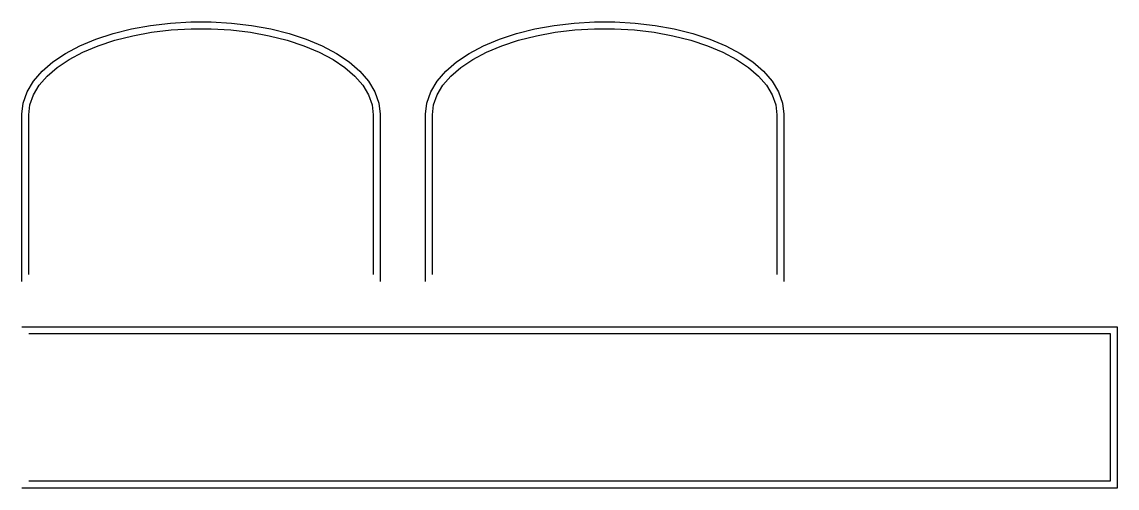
# Model space of a CAD drawing. Header units: millimetres. Extents: x -7 to 1106, y -467 to 7.
import ezdxf

# ---------------------------------------------------------------- set-up
doc = ezdxf.new("R2010")
doc.units = ezdxf.units.MM

msp = doc.modelspace()

# ---------------------------------------------------------------- linework, layer by layer
for points in [[(-7, -257), (-7, -87.0937), (-5.679, -75.7532), (-1.6502, -64.3291), (4.8587, -53.4585), (13.6468, -43.2719), (24.531, -33.8459), (37.3421, -25.2417), (51.9086, -17.522), (68.0459, -10.7516), (85.5517, -4.9947), (104.2054, -0.3106), (123.7699, 3.2499), (143.9949, 5.6466), (164.6203, 6.852), (185.3797, 6.852), (206.0051, 5.6466), (226.2301, 3.2499), (245.7946, -0.3106), (264.4483, -4.9947), (281.9541, -10.7516), (298.0914, -17.522), (312.6579, -25.2417), (325.469, -33.8459), (336.3532, -43.2719), (345.1413, -53.4585), (351.6502, -64.3291), (355.679, -75.7532), (357, -87.0937), (357, -257)], [(403, -257), (403, -87.0937), (404.321, -75.7532), (408.3498, -64.3291), (414.8587, -53.4585), (423.6468, -43.2719), (434.531, -33.8459), (447.3421, -25.2417), (461.9086, -17.522), (478.0459, -10.7516), (495.5517, -4.9947), (514.2054, -0.3106), (533.7699, 3.2499), (553.9949, 5.6466), (574.6203, 6.852), (595.3797, 6.852), (616.0051, 5.6466), (636.2301, 3.2499), (655.7946, -0.3106), (674.4483, -4.9947), (691.9541, -10.7516), (708.0914, -17.522), (722.6579, -25.2417), (735.469, -33.8459), (746.3532, -43.2719), (755.1413, -53.4585), (761.6502, -64.3291), (765.679, -75.7532), (767, -87.0937), (767, -257)], [(0, -250), (0, -87.5), (1.1833, -77.3419), (4.7171, -67.3211), (10.5538, -57.5732), (18.6143, -48.2301), (28.7896, -39.418), (40.9422, -31.2561), (54.9077, -23.8548), (70.4972, -17.3142), (87.5, -11.7228), (105.686, -7.1561), (124.8094, -3.6759), (144.6116, -1.3293), (164.8247, -0.148), (185.1753, -0.148), (205.3884, -1.3293), (225.1906, -3.6759), (244.314, -7.1561), (262.5, -11.7228), (279.5028, -17.3142), (295.0923, -23.8548), (309.0578, -31.2561), (321.2104, -39.418), (331.3857, -48.2301), (339.4462, -57.5732), (345.2829, -67.3211), (348.8167, -77.3419), (350, -87.5), (350, -250)], [(410, -250), (410, -87.5), (411.1833, -77.3419), (414.7171, -67.3211), (420.5538, -57.5732), (428.6143, -48.2301), (438.7896, -39.418), (450.9422, -31.2561), (464.9077, -23.8548), (480.4972, -17.3142), (497.5, -11.7228), (515.686, -7.1561), (534.8094, -3.6759), (554.6116, -1.3293), (574.8247, -0.148), (595.1753, -0.148), (615.3884, -1.3293), (635.1906, -3.6759), (654.314, -7.1561), (672.5, -11.7228), (689.5028, -17.3142), (705.0923, -23.8548), (719.0578, -31.2561), (731.2104, -39.418), (741.3857, -48.2301), (749.4462, -57.5732), (755.2829, -67.3211), (758.8167, -77.3419), (760, -87.5), (760, -250)], [(-7, -303), (1105.6305, -303), (1105.6305, -467), (-7, -467)], [(0, -310), (1098.6305, -310), (1098.6305, -460), (0, -460)]]:
    msp.add_lwpolyline(points)

doc.saveas('drawing.dxf')
